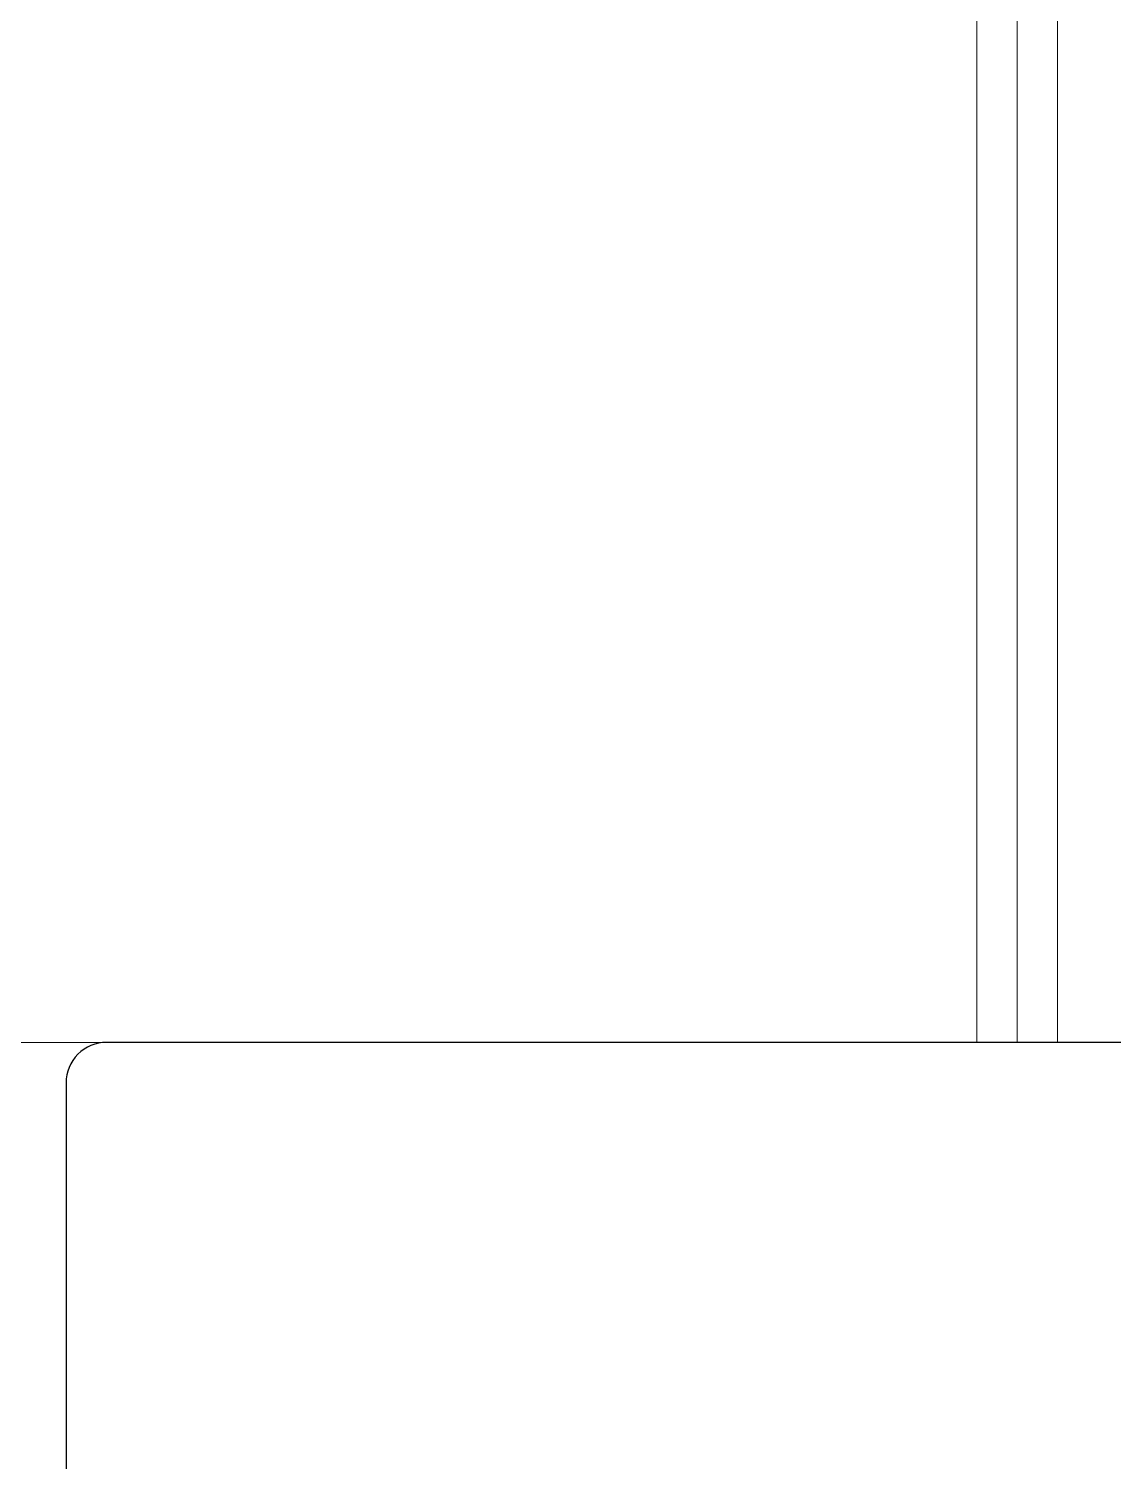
# Model space of a CAD drawing. Extents: x -82 to 113, y -82 to 93.
# Drawn here: x 28.4974 to 28.766, y 79.4893 to 79.8441 of the extents above; entities that cross this region are included whole.
import ezdxf

# ---------------------------------------------------------------- set-up
doc = ezdxf.new("R2010")
doc.units = 0
doc.header["$MEASUREMENT"] = 0
doc.layers.get('0').update_dxf_attribs({"linetype": 'CONTINUOUS'})
doc.layers.add('Ballons', color=7, linetype='CONTINUOUS')
doc.layers.add('VENT', color=5, linetype='CONTINUOUS')

# ---------------------------------------------------------------- blocks, each defined once
blk = doc.blocks.new('25201 bom')
at = {"color": 7, "linetype": 'Continuous', "lineweight": 15}
for p, q in [((-0.3395, 0.61), (-0.3025, 0.61)), ((-0.3025, 0.61), (-0.3025, -0.61)), ((-0.3025, 0.61), (-0.2925, 0.61)), ((-0.2925, 0.61), (-0.2925, -0.61)), ((-0.2925, 0.61), (-0.2825, 0.61)), ((-0.2825, 0.61), (-0.2825, -0.61)), ((-0.2825, 0.61), (0.2825, 0.61))]:
    blk.add_line(p, q, dxfattribs=at)
blk = doc.blocks.new('3203-1_Sash_Component')
for p, q in [((1.217, 2.07498), (1.217, 2.17998)), ((0.525, 2.06498), (1.207, 2.06498))]:
    blk.add_line(p, q)
blk.add_arc((1.207, 2.07498), 0.01, 270, 0)
blk = doc.blocks.new('3203_Sash_Assembly')
blk.add_blockref('3203-1_Sash_Component', (0, 0))

msp = doc.modelspace()

# ---------------------------------------------------------------- block references
at = {"layer": 'Ballons', "rotation": 180}
msp.add_blockref('25201 bom', (28.4497, 80.20305), dxfattribs=at)
at = {"layer": 'VENT', "rotation": 180}
msp.add_blockref('3203_Sash_Assembly', (29.72365, 81.65803), dxfattribs=at)

doc.saveas('drawing.dxf')
